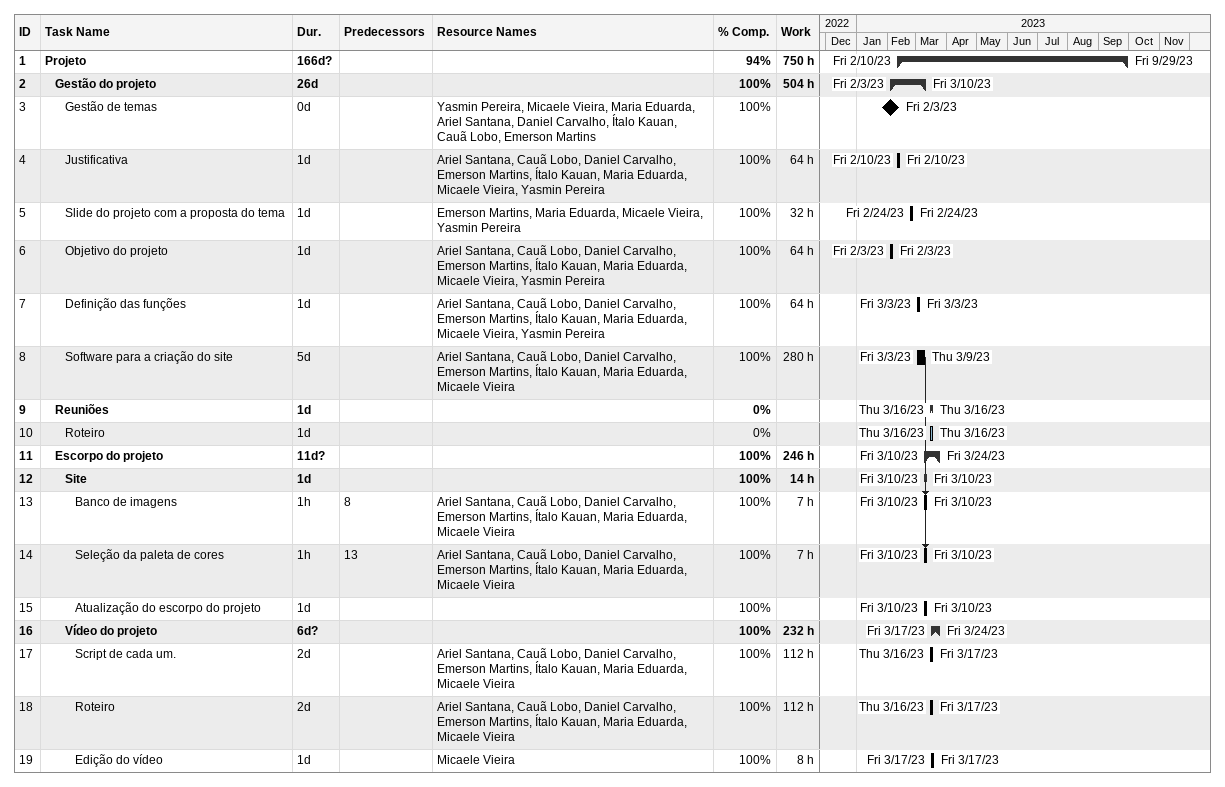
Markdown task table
| ID | Level | Task | Duration | Start | Finish | Predecessors | Resources | % complete | Work (h) |
|---|---|---|---|---|---|---|---|---|---|
| 1 | 1 | **Projeto** | 166d? | 2023-02-10 | 2023-09-29 |  |  | 94 | 750 |
| 2 | 2 | **Gestão do projeto** | 26d | 2023-02-03 | 2023-03-10 |  |  | 100 | 504 |
| 3 | 3 | Gestão de temas | 0d | 2023-02-03 | 2023-02-03 |  | Yasmin Pereira, Micaele Vieira, Maria Eduarda, Ariel Santana, Daniel Carvalho, Ítalo Kauan, Cauã Lobo, Emerson Martins | 100 |  |
| 4 | 3 | Justificativa | 1d | 2023-02-10 | 2023-02-10 |  | Ariel Santana, Cauã Lobo, Daniel Carvalho, Emerson Martins, Ítalo Kauan, Maria Eduarda, Micaele Vieira, Yasmin Pereira | 100 | 64 |
| 5 | 3 | Slide do projeto com a proposta do tema | 1d | 2023-02-24 | 2023-02-24 |  | Emerson Martins, Maria Eduarda, Micaele Vieira, Yasmin Pereira | 100 | 32 |
| 6 | 3 | Objetivo do projeto | 1d | 2023-02-03 | 2023-02-03 |  | Ariel Santana, Cauã Lobo, Daniel Carvalho, Emerson Martins, Ítalo Kauan, Maria Eduarda, Micaele Vieira, Yasmin Pereira | 100 | 64 |
| 7 | 3 | Definição das funções | 1d | 2023-03-03 | 2023-03-03 |  | Ariel Santana, Cauã Lobo, Daniel Carvalho, Emerson Martins, Ítalo Kauan, Maria Eduarda, Micaele Vieira, Yasmin Pereira | 100 | 64 |
| 8 | 3 | Software para a criação do site | 5d | 2023-03-03 | 2023-03-09 |  | Ariel Santana, Cauã Lobo, Daniel Carvalho, Emerson Martins, Ítalo Kauan, Maria Eduarda, Micaele Vieira | 100 | 280 |
| 9 | 2 | **Reuniões** | 1d | 2023-03-16 | 2023-03-16 |  |  | 0 |  |
| 10 | 3 | Roteiro | 1d | 2023-03-16 | 2023-03-16 |  |  | 0 |  |
| 11 | 2 | **Escorpo do projeto** | 11d? | 2023-03-10 | 2023-03-24 |  |  | 100 | 246 |
| 12 | 3 | **Site** | 1d | 2023-03-10 | 2023-03-10 |  |  | 100 | 14 |
| 13 | 4 | Banco de imagens | 1h | 2023-03-10 | 2023-03-10 | 8 | Ariel Santana, Cauã Lobo, Daniel Carvalho, Emerson Martins, Ítalo Kauan, Maria Eduarda, Micaele Vieira | 100 | 7 |
| 14 | 4 | Seleção da paleta de cores | 1h | 2023-03-10 | 2023-03-10 | 13 | Ariel Santana, Cauã Lobo, Daniel Carvalho, Emerson Martins, Ítalo Kauan, Maria Eduarda, Micaele Vieira | 100 | 7 |
| 15 | 4 | Atualização do escorpo do projeto | 1d | 2023-03-10 | 2023-03-10 |  |  | 100 |  |
| 16 | 3 | **Vídeo do projeto** | 6d? | 2023-03-17 | 2023-03-24 |  |  | 100 | 232 |
| 17 | 4 | Script de cada um. | 2d | 2023-03-16 | 2023-03-17 |  | Ariel Santana, Cauã Lobo, Daniel Carvalho, Emerson Martins, Ítalo Kauan, Maria Eduarda, Micaele Vieira | 100 | 112 |
| 18 | 4 | Roteiro | 2d | 2023-03-16 | 2023-03-17 |  | Ariel Santana, Cauã Lobo, Daniel Carvalho, Emerson Martins, Ítalo Kauan, Maria Eduarda, Micaele Vieira | 100 | 112 |
| 19 | 4 | Edição do vídeo | 1d | 2023-03-17 | 2023-03-17 |  | Micaele Vieira | 100 | 8 |
